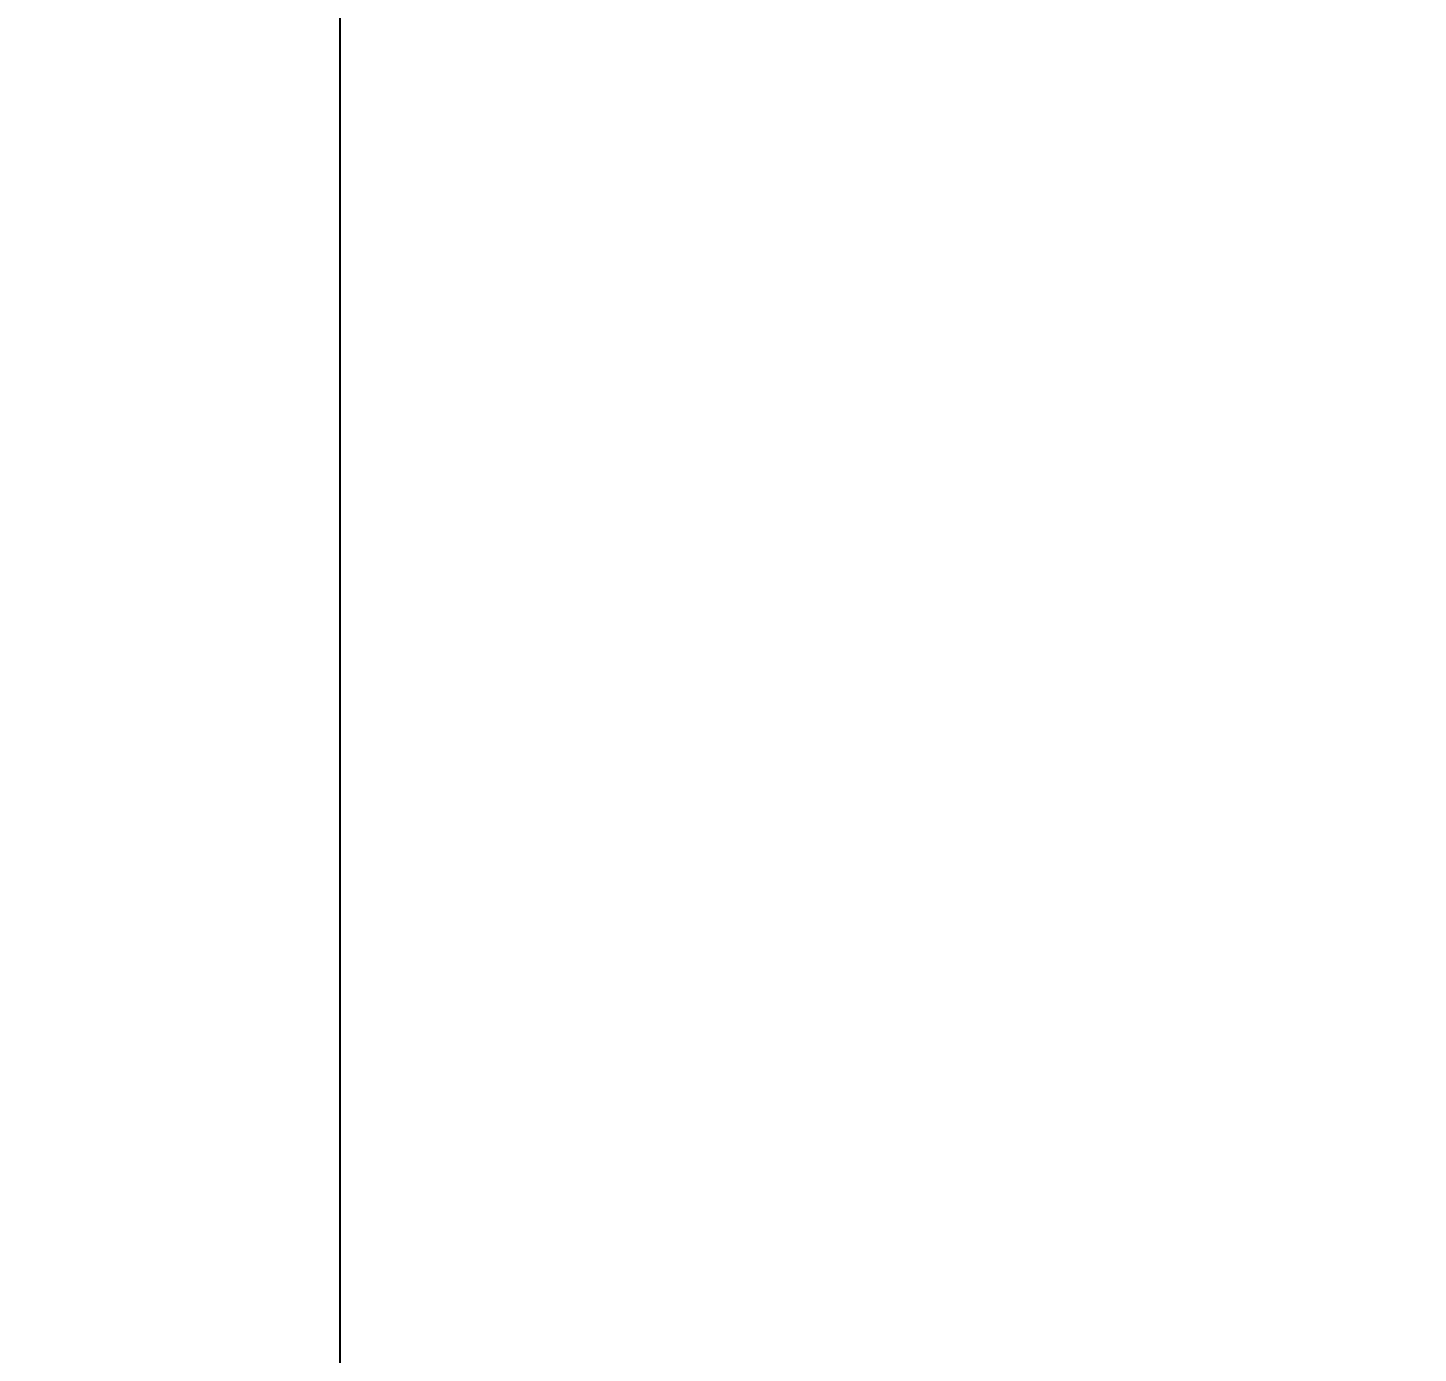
# Model space of a CAD drawing. Header units: inches. Extents: x 4350 to 28384, y -6772 to 993.
# Drawn here: x 25171.8 to 25278.9, y -3713.4 to -3611.4 of the extents above; entities that cross this region are included whole.
import ezdxf

# ---------------------------------------------------------------- set-up
doc = ezdxf.new("R2010")
doc.units = ezdxf.units.IN
doc.header["$MEASUREMENT"] = 0
doc.layers.add('QUOTE', color=3, linetype='Continuous', lineweight=9)
doc.styles.get("Standard").update_dxf_attribs({"font": 'arial.ttf'})
doc.dimstyles.new('ook', dxfattribs={"dimtxt": 15, "dimasz": 10, "dimexe": 10, "dimexo": 10, "dimgap": 5, "dimtad": 1, "dimtoh": 1, "dimdec": 0, "dimzin": 0, "dimdsep": 46, "dimtxsty": 'Standard', "dimblk": 'OBLIQUE', "dimcen": 0.09, "dimdle": 10, "dimadec": 0, "dimazin": 0, "dimtfac": 1, "dimtdec": 0, "dimtofl": 0, "dimtmove": 0, "dimatfit": 3, "dimldrblk": 'OBLIQUE', "dimfxl": 1, "dimtfill": 2, "dimtfillclr": 1, "dimtolj": 1, "dimtzin": 0, "dimarcsym": 0})

# ---------------------------------------------------------------- blocks, each defined once
blk = doc.blocks.new('_Oblique')
at = {"color": 0, "linetype": 'ByBlock', "lineweight": -2}
blk.add_line((-0.5, -0.5), (0.5, 0.5), dxfattribs=at)
blk = doc.blocks.new('*D54')
at = {"layer": 'Defpoints', "color": 0, "transparency": 16777216}
for p in [(25278.92, -3233.32), (25182, -3770.52), (25195.87, -3770.52)]:
    blk.add_point(p, dxfattribs=at)
at = {"layer": 'QUOTE', "color": 0, "lineweight": -2, "transparency": 16777216}
for p, q in [((25195.87, -3223.32), (25195.87, -3780.52)), ((25268.92, -3233.32), (25185.87, -3233.32)), ((25192, -3770.52), (25205.87, -3770.52))]:
    blk.add_line(p, q, dxfattribs=at)
at = {"layer": 'QUOTE', "color": 0, "lineweight": -2, "transparency": 16777216, "xscale": 10, "yscale": 10, "zscale": 10}
for p, rotation in [((25195.87, -3233.32), 90), ((25195.87, -3770.52), 270)]:
    blk.add_blockref('_Oblique', p, dxfattribs=dict(at, rotation=rotation))
at = {"layer": 'QUOTE', "color": 0, "transparency": 16777216, "insert": (25183.2, -3501.92), "char_height": 15, "attachment_point": 5, "rotation": 90, "bg_fill": 1, "box_fill_scale": 1.25, "bg_fill_color": 1, "bg_fill_transparency": 0}
blk.add_mtext('\\A1;537', dxfattribs=at)

msp = doc.modelspace()

# ---------------------------------------------------------------- dimensions: what is measured, and where the dimension line sits
at = {"layer": 'QUOTE'}
dim = msp.add_linear_dim(base=(25195.87, -3770.52), p1=(25278.92, -3233.32), p2=(25182, -3770.52), angle=90, dimstyle='ook', dxfattribs=at)
dim.commit()
dim.dimension.update_dxf_attribs({"geometry": '*D54', "text_midpoint": (25183.2, -3501.92)})

doc.saveas('drawing.dxf')
